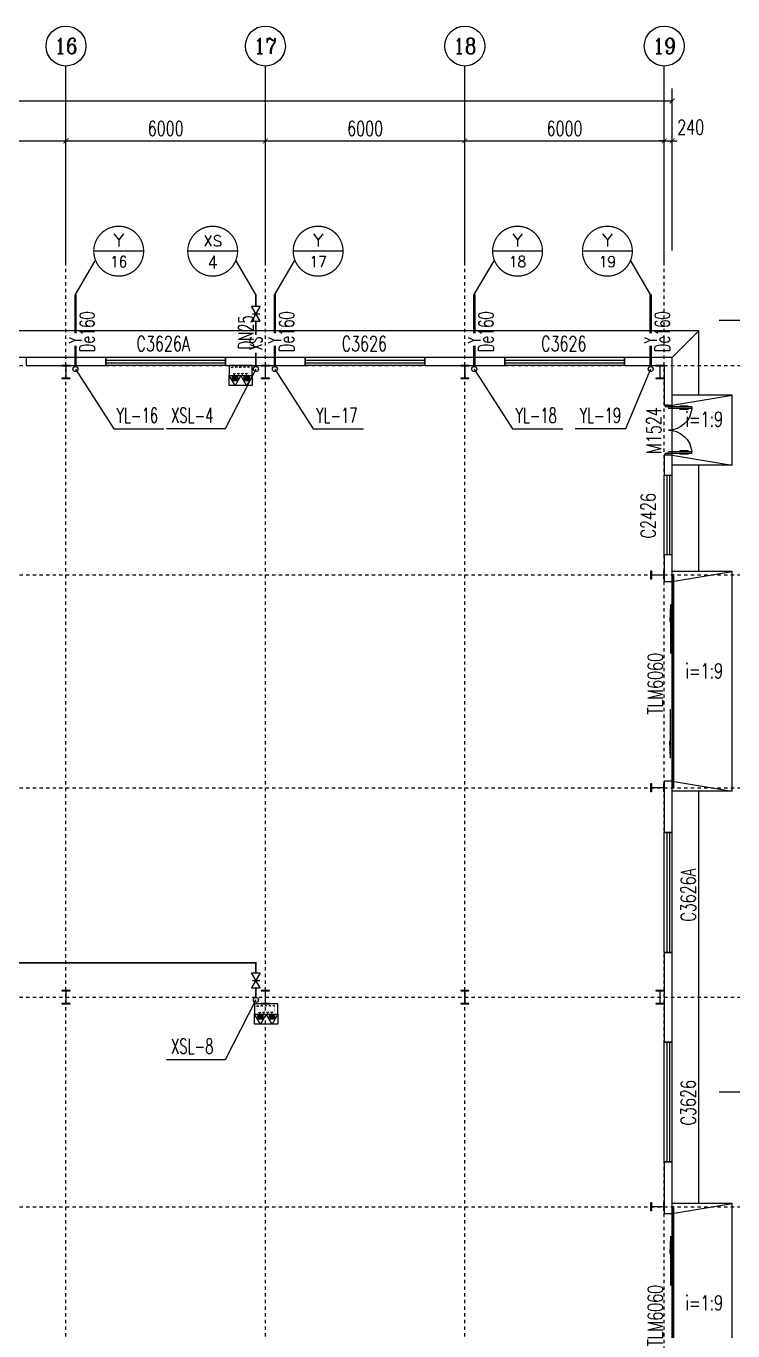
# Model space of a CAD drawing. Header units: millimetres. Extents: x 422266 to 846701, y 53777 to 109039.
# Drawn here: x 422365.09 to 422386.35, y 54756.4 to 54795.63 of the extents above; entities that cross this region are included whole.
import ezdxf
from ezdxf.enums import TextEntityAlignment as Align

# ---------------------------------------------------------------- set-up
doc = ezdxf.new("R2010")
doc.units = ezdxf.units.MM
doc.linetypes.add('DOTE', pattern=[2.4200000000000004, 2, -0.2, 0.02, -0.2])
for name, color, linetype in [('AXIS_TEXT', 7, 'Continuous'), ('AXIS_外部', 171, 'Continuous'), ('COLUMN', 2, 'Continuous'), ('DIM_SYMB', 171, 'Continuous'), ('DIM_消防', 3, 'Continuous'), ('DIM_雨水', 3, 'Continuous'), ('DOTE', 8, 'DOTE'), ('GROUND', 150, 'Continuous'), ('JZ__灭火器', 6, 'Continuous'), ('PIPE-消防', 1, 'Continuous'), ('PIPE-雨水', 4, 'Continuous'), ('PUB_TEXT', 7, 'Continuous'), ('TEXT_消防', 7, 'Continuous'), ('TEXT_雨水', 7, 'Continuous'), ('TWT_TEXT', 7, 'Continuous'), ('VALVE_消防', 7, 'Continuous'), ('VPIPE-消防', 1, 'Continuous'), ('VPIPE-雨水', 4, 'Continuous'), ('WALL-PARAPET', 6, 'Continuous'), ('WINDOW', 140, 'Continuous'), ('WINDOW_TEXT', 7, 'Continuous'), ('标高', 83, 'Continuous')]:
    doc.layers.add(name, color=color, linetype=linetype)
doc.styles.add('_TCH_AXIS', font='COMPLEX', dxfattribs={"bigfont": 'GBCBIG'})
doc.styles.add('_TCH_DIM', font='SIMPLEX', dxfattribs={"bigfont": 'GBCBIG'})
doc.styles.add('_TCH_DIM_T3', font='SIMPLEX', dxfattribs={"width": 0.7058823529411765, "bigfont": 'GBCBIG'})
doc.styles.add('_TCH_WINDOW', font='SIMPLEX', dxfattribs={"height": 3.5, "bigfont": 'GBCBIG'})
doc.styles.add('_TWT_CIRCLE', font='COMPLEX', dxfattribs={"width": 1.1, "height": 3, "bigfont": 'HZTXT'})
doc.styles.add('_TWT_PIPEDN', font='SIMPLEX', dxfattribs={"width": 0.8, "height": 3, "bigfont": 'HZTXT'})
doc.styles.add('_TWT_PIPETEXT', font='COMPLEX', dxfattribs={"width": 0.8, "height": 2.5, "bigfont": 'HZTXT'})
doc.styles.add('_TWT_SERIAL', font='COMPLEX', dxfattribs={"width": 0.8, "height": 3, "bigfont": 'HZTXT'})
doc.styles.add('COMPLEX', font='COMPLEX')
doc.dimstyles.new('_TCH_ARCH&&150', dxfattribs={"dimtxt": 446.25, "dimasz": 150, "dimexe": 375, "dimexo": 450, "dimgap": 150, "dimtad": 1, "dimdec": 0, "dimzin": 0, "dimdsep": 46, "dimtxsty": '_TCH_DIM_T3', "dimblk": 'ARCHTICK', "dimcen": 0.09, "dimclrt": 7, "dimazin": 2, "dimtfac": 1, "dimtdec": 0, "dimtix": 1, "dimtmove": 2, "dimatfit": 3, "dimfxl": 0, "dimtolj": 1, "dimtzin": 0, "dimarcsym": 0})

# ---------------------------------------------------------------- blocks, each defined once
blk = doc.blocks.new('A$C3ACC4A1C')
at = {"layer": 'COLUMN'}
h = blk.add_hatch(color=256, dxfattribs=at)
h.paths.add_polyline_path([(125.0004813929845, 400), (0.0004813929699594155, 400.0000000000073), (0.0004813928462681361, 388), (120.0004813927153, 388), (120.000481392839, 199.9999999964421), (125.0004813929918, 199.9999999964493)])
h.paths.add_polyline_path([(250.0004813929627, 400.0000000000073), (125.0004813929772, 400), (125.00048139297, 199.9999999964421), (130.0004813930063, 199.9999999964421), (130.0004813930645, 387.9999999999927), (250.0004813929554, 388)])
h.paths.add_polyline_path([(250.0004813928317, 11.99999999999272), (130.0004813929481, 12), (130.0004813930063, 199.9999999964421), (125.0004813929845, 199.9999999964421), (125.0004813929918, 0), (250.0004813929554, 0)])
h.paths.add_polyline_path([(125.0004813929991, 199.9999999964493), (120.0004813928317, 199.9999999964421), (120.0004813929481, 12), (0.0004813927225768566, 12.00000000003638), (0.0004813929626834579, 0), (125.0004813929772, 7.275957614183426e-12)])
blk.add_lwpolyline([(0.0004813929554075003, 0), (0.0004813927225768566, 12.0000000000291), (120.0004813929554, 12), (120.0004813927226, 388), (0.0004813928389921784, 388), (0.0004813929554075003, 400), (250.0004813929554, 400), (250.0004813929554, 388), (130.0004813930718, 388), (130.0004813929554, 12), (250.000481392839, 12), (250.0004813929554, 0)], close=True, dxfattribs=at)
blk = doc.blocks.new('消防软管卷盘')
blk.add_lwpolyline([(4963953.5, 151899.0960331521), (4963953.5, 150311.9999999999), (4964640.732741478, 150311.9999999999), (4964640.732741478, 151899.0960331521)], close=True)
for points, const_width in [([(4964133.5, 151704.5), (4964482, 151704.5)], 1), ([(4964133.5, 151566.5), (4964482, 151566.5)], 1), ([(4964133.5, 151428.5), (4964482, 151428.5)], 1), ([(4964133.5, 151290.5), (4964482, 151290.5)], 1), ([(4964133.5, 151152.5), (4964482, 151152.5)], 1), ([(4964133.5, 150876.5), (4964482, 150876.5)], 1), ([(4964133.5, 150738.5), (4964482, 150738.5)], 1), ([(4964133.5, 151014.5), (4964482, 151014.5)], 0.1), ([(4964150.25, 150600.5), (4964498.75, 150600.5)], 1), ([(4964150.25, 150462.5), (4964498.75, 150462.5)], 1)]:
    blk.add_lwpolyline(points, dxfattribs=dict(const_width=const_width))
for centre, start, end in [((4964133.5, 151635.5), 90, 270), ((4964133.5, 151359.5), 90, 270), ((4964482, 151497.5), 270, 90), ((4964482, 151221.5), 270, 90), ((4964133.5, 151083.5), 90, 270), ((4964133.5, 150807.5), 90, 270), ((4964150.25, 150531.5), 90, 270), ((4964482, 150945.5), 270, 90), ((4964498.75, 150669.5), 270, 90)]:
    blk.add_arc(centre, 69, start, end)
blk = doc.blocks.new('手提式干粉灭火器')
h = blk.add_hatch()
h.set_pattern_fill('ANSI31', color=256, scale=225.3658536585377, style=0)
h.set_pattern_definition([(45, (276289.0864133165, 185586.1358341315), (-19.91971542123089, 19.91971542123089), [])])
h.paths.add_polyline_path([(72.17401246068766, 157.8152768570726), (-72.17401246068766, 157.8152768570726), (-72.17401246068766, 18.65782264662266), (72.17401246068766, 18.65782264662266)])
for points in [[(5.820766091346741e-11, 302.9128046890983), (-174.886789328244, 1.455191522836685e-11), (174.886789328244, -1.455191522836685e-11)], [(-72.17401246068766, 18.65782264662266), (72.17401246068766, 18.65782264662266), (72.17401246068766, 157.8152768570726), (-72.17401246068766, 157.8152768570726)]]:
    blk.add_lwpolyline(points, close=True)
blk = doc.blocks.new('92623')
blk.add_lwpolyline([(8910066.499999998, 83013.56852714719), (8909272.951983422, 83013.56852714742), (8909272.951983422, 82669.95215640847), (8910066.499999998, 82669.95215640824)], close=True)
at = {"xscale": -0.5, "yscale": 0.5, "zscale": 0.5, "rotation": 89.99999999998747}
blk.add_blockref('消防软管卷盘', (8985222.500000544, 2565333.934897869), dxfattribs=at)
at = {"layer": 'JZ__灭火器', "xscale": 1.141071624, "yscale": 1.141071624, "zscale": 1.141071624, "rotation": 180}
for p in [(8909466.40349791, 83013.56852714672), (8909863.177506197, 83013.56852714672)]:
    blk.add_blockref('手提式干粉灭火器', p, dxfattribs=at)
blk = doc.blocks.new('$DorLib2D$00000130')
at = {"color": 0, "linetype": 'Continuous'}
for p, q in [((-0.5333333333328483, 0.6601410856311247), (-0.5333333333328483, 0.5126634840971533)), ((0, 0.6601410856311247), (-0.5333333333328483, 0.6601410856311247)), ((0, 0.5126634840971462), (0, 0.6601410856311247)), ((0.5333333333328483, 0.6601410856311247), (0, 0.6601410856311247)), ((0.5333333333328483, 0.6601410856311247), (0.5333333333328483, 0.5126634840971533)), ((0, 0.5126634840971533), (-0.5333333333328483, 0.5126634840971533)), ((0.5333333333328483, 0.5126634840971533), (0, 0.5126634840971533)), ((-0.385308816221368, 0.2693880225799958), (-0.139560187515599, 0.2693880225799958)), ((-0.385308816221368, 0.2693880225799958), (-0.2999141802210943, 0.2144319360546945)), ((-0.2999141802210943, 0.2144319360546945), (-0.2999141802210943, 0.2693880225799958)), ((0.385308816221368, 0.2693880225799958), (0.139560187515599, 0.2693880225799958)), ((0.2999141802210943, 0.2144319360546945), (0.2999141802210943, 0.2693880225799958)), ((0.385308816221368, 0.2693880225799958), (0.2999141802210943, 0.2144319360546945))]:
    blk.add_line(p, q, dxfattribs=at)
blk = doc.blocks.new('$WINLIB2D$00000001')
for p, q in [((-0.5, 0.5), (0.5, 0.5)), ((-0.5, 0.5), (-0.4999999999999999, -0.5)), ((0.5, -0.5), (0.5, 0.5)), ((0.5, 0.1666666666666666), (-0.5, 0.1666666666666666)), ((0.5, -0.1666666666666667), (-0.5, -0.1666666666666667)), ((-0.4999999999999999, -0.5), (0.5, -0.5))]:
    blk.add_line(p, q)
blk = doc.blocks.new('_AXISO')
blk.add_circle((0, 0), 0.5)
at = {"layer": 'AXIS_TEXT', "style": 'COMPLEX', "width": 1.041666666666667}
blk.add_attdef('A', text='', height=0.56, dxfattribs=at).set_placement((-0.25, -0.28), (0.25, -0.28), align=Align.FIT)
blk = doc.blocks.new('_ArchTick')
at = {"color": 0, "linetype": 'ByBlock', "const_width": 0.15}
blk.add_lwpolyline([(-0.5, -0.5), (0.5, 0.5)], dxfattribs=at)
blk = doc.blocks.new('*D91')
at = {"layer": 'AXIS_外部', "color": 0, "lineweight": -2}
for p, q in [((439876.2814541551, 127865.817167258), (439876.2814541551, 132740.817167258)), ((548356.2814541551, 127865.817167258), (548356.2814541551, 132740.817167258)), ((439876.2814541551, 132365.817167258), (548356.2814541551, 132365.817167258))]:
    blk.add_line(p, q, dxfattribs=at)
at = {"layer": 'Defpoints', "color": 0}
for p in [(548356.2814541551, 132365.817167258), (439876.2814541551, 127415.817167258), (548356.2814541551, 127415.817167258)]:
    blk.add_point(p, dxfattribs=at)
at = {"layer": 'AXIS_外部', "color": 0, "lineweight": -2, "xscale": 150, "yscale": 150, "zscale": 150, "rotation": 180}
blk.add_blockref('_ArchTick', (439876.2814541551, 132365.817167258), dxfattribs=at)
at = {"layer": 'AXIS_外部', "color": 0, "lineweight": -2, "xscale": 150, "yscale": 150, "zscale": 150}
blk.add_blockref('_ArchTick', (548356.2814541551, 132365.817167258), dxfattribs=at)
at = {"layer": 'AXIS_外部', "color": 7, "insert": (494116.2814541551, 132738.942167258), "char_height": 446.25, "attachment_point": 5, "style": '_TCH_DIM_T3'}
blk.add_mtext('\\A1;108480', dxfattribs=at)
blk = doc.blocks.new('*D107')
at = {"layer": 'AXIS_外部', "color": 0, "lineweight": -2}
for p, q in [((524116.2814541549, 127865.817167258), (524116.2814541549, 131540.817167258)), ((530116.2814541549, 127865.817167258), (530116.2814541549, 131540.817167258)), ((524116.2814541549, 131165.817167258), (530116.2814541549, 131165.817167258))]:
    blk.add_line(p, q, dxfattribs=at)
at = {"layer": 'Defpoints', "color": 0}
for p in [(530116.2814541549, 131165.817167258), (524116.2814541549, 127415.817167258), (530116.2814541549, 127415.817167258)]:
    blk.add_point(p, dxfattribs=at)
at = {"layer": 'AXIS_外部', "color": 0, "lineweight": -2, "xscale": 150, "yscale": 150, "zscale": 150, "rotation": 180}
blk.add_blockref('_ArchTick', (524116.2814541549, 131165.817167258), dxfattribs=at)
at = {"layer": 'AXIS_外部', "color": 0, "lineweight": -2, "xscale": 150, "yscale": 150, "zscale": 150}
blk.add_blockref('_ArchTick', (530116.2814541549, 131165.817167258), dxfattribs=at)
at = {"layer": 'AXIS_外部', "color": 7, "insert": (527116.2814541549, 131538.942167258), "char_height": 446.25, "attachment_point": 5, "style": '_TCH_DIM_T3'}
blk.add_mtext('\\A1;6000', dxfattribs=at)
blk = doc.blocks.new('*D108')
at = {"layer": 'AXIS_外部', "color": 0, "lineweight": -2}
for p, q in [((530116.2814541549, 127865.817167258), (530116.2814541549, 131540.817167258)), ((536116.2814541549, 127865.817167258), (536116.2814541549, 131540.817167258)), ((530116.2814541549, 131165.817167258), (536116.2814541549, 131165.817167258))]:
    blk.add_line(p, q, dxfattribs=at)
at = {"layer": 'Defpoints', "color": 0}
for p in [(536116.2814541549, 131165.817167258), (530116.2814541549, 127415.817167258), (536116.2814541549, 127415.817167258)]:
    blk.add_point(p, dxfattribs=at)
at = {"layer": 'AXIS_外部', "color": 0, "lineweight": -2, "xscale": 150, "yscale": 150, "zscale": 150, "rotation": 180}
blk.add_blockref('_ArchTick', (530116.2814541549, 131165.817167258), dxfattribs=at)
at = {"layer": 'AXIS_外部', "color": 0, "lineweight": -2, "xscale": 150, "yscale": 150, "zscale": 150}
blk.add_blockref('_ArchTick', (536116.2814541549, 131165.817167258), dxfattribs=at)
at = {"layer": 'AXIS_外部', "color": 7, "insert": (533116.2814541549, 131538.942167258), "char_height": 446.25, "attachment_point": 5, "style": '_TCH_DIM_T3'}
blk.add_mtext('\\A1;6000', dxfattribs=at)
blk = doc.blocks.new('*D109')
at = {"layer": 'AXIS_外部', "color": 0, "lineweight": -2}
for p, q in [((536116.2814541549, 127865.817167258), (536116.2814541549, 131540.817167258)), ((542116.2814541549, 127865.817167258), (542116.2814541549, 131540.817167258)), ((536116.2814541549, 131165.817167258), (542116.2814541549, 131165.817167258))]:
    blk.add_line(p, q, dxfattribs=at)
at = {"layer": 'Defpoints', "color": 0}
for p in [(542116.2814541549, 131165.817167258), (536116.2814541549, 127415.817167258), (542116.2814541549, 127415.817167258)]:
    blk.add_point(p, dxfattribs=at)
at = {"layer": 'AXIS_外部', "color": 0, "lineweight": -2, "xscale": 150, "yscale": 150, "zscale": 150, "rotation": 180}
blk.add_blockref('_ArchTick', (536116.2814541549, 131165.817167258), dxfattribs=at)
at = {"layer": 'AXIS_外部', "color": 0, "lineweight": -2, "xscale": 150, "yscale": 150, "zscale": 150}
blk.add_blockref('_ArchTick', (542116.2814541549, 131165.817167258), dxfattribs=at)
at = {"layer": 'AXIS_外部', "color": 7, "insert": (539116.2814541549, 131538.942167258), "char_height": 446.25, "attachment_point": 5, "style": '_TCH_DIM_T3'}
blk.add_mtext('\\A1;6000', dxfattribs=at)
blk = doc.blocks.new('*D110')
at = {"layer": 'AXIS_外部', "color": 0, "lineweight": -2}
for p, q in [((542116.2814541549, 127865.817167258), (542116.2814541549, 131540.817167258)), ((548116.2814541549, 127865.817167258), (548116.2814541549, 131540.817167258)), ((542116.2814541549, 131165.817167258), (548116.2814541549, 131165.817167258))]:
    blk.add_line(p, q, dxfattribs=at)
at = {"layer": 'Defpoints', "color": 0}
for p in [(548116.2814541549, 131165.817167258), (542116.2814541549, 127415.817167258), (548116.2814541549, 127415.817167258)]:
    blk.add_point(p, dxfattribs=at)
at = {"layer": 'AXIS_外部', "color": 0, "lineweight": -2, "xscale": 150, "yscale": 150, "zscale": 150, "rotation": 180}
blk.add_blockref('_ArchTick', (542116.2814541549, 131165.817167258), dxfattribs=at)
at = {"layer": 'AXIS_外部', "color": 0, "lineweight": -2, "xscale": 150, "yscale": 150, "zscale": 150}
blk.add_blockref('_ArchTick', (548116.2814541549, 131165.817167258), dxfattribs=at)
at = {"layer": 'AXIS_外部', "color": 7, "insert": (545116.2814541549, 131538.942167258), "char_height": 446.25, "attachment_point": 5, "style": '_TCH_DIM_T3'}
blk.add_mtext('\\A1;6000', dxfattribs=at)
blk = doc.blocks.new('*D111')
at = {"layer": 'AXIS_外部', "color": 0, "lineweight": -2}
for p, q in [((548116.2814541549, 127865.817167258), (548116.2814541549, 131540.817167258)), ((548356.2814541372, 127865.817167258), (548356.2814541372, 131540.817167258)), ((548116.2814541549, 131165.817167258), (547966.2814541549, 131165.817167258)), ((548116.2814541549, 131165.817167258), (548356.2814541372, 131165.817167258)), ((548356.2814541372, 131165.817167258), (548506.2814541372, 131165.817167258))]:
    blk.add_line(p, q, dxfattribs=at)
at = {"layer": 'Defpoints', "color": 0}
for p in [(548356.2814541372, 131165.817167258), (548116.2814541549, 127415.817167258), (548356.2814541372, 127415.817167258)]:
    blk.add_point(p, dxfattribs=at)
at = {"layer": 'AXIS_外部', "color": 0, "lineweight": -2, "xscale": 150, "yscale": 150, "zscale": 150}
blk.add_blockref('_ArchTick', (548116.2814541549, 131165.817167258), dxfattribs=at)
at = {"layer": 'AXIS_外部', "color": 0, "lineweight": -2, "xscale": 150, "yscale": 150, "zscale": 150, "rotation": 180}
blk.add_blockref('_ArchTick', (548356.2814541372, 131165.817167258), dxfattribs=at)
at = {"layer": 'AXIS_外部', "color": 7, "insert": (548911.2814541374, 131578.317167258), "char_height": 446.25, "attachment_point": 5, "style": '_TCH_DIM_T3'}
blk.add_mtext('\\A1;240', dxfattribs=at)
blk = doc.blocks.new('$DorLib2D$00000011')
at = {"lineweight": 13}
for p, q in [((-0.4833333268732257, 0.3962051976975873), (-0.4833333268732233, 0.2345635206386193)), ((-0.41666666020649, 0.3962051976975873), (-0.41666666020649, 0.2345635206386193)), ((0.4166666731276766, 0.3962051976975873), (0.4166666731276741, 0.2345635206386193)), ((0.4833333397944098, 0.3962051976975873), (0.4833333397944074, 0.2345635206386193))]:
    blk.add_line(p, q, dxfattribs=at)
for p, q in [((-0.4833333268732257, 0.3962051976975873), (-0.466666660206538, 0.3962051976975872)), ((-0.4666666602065375, 0.4708801651422996), (-0.46666666020654, -0.06245316819156697)), ((-0.4666666602065375, 0.4708801651422996), (-0.4333333268731733, 0.4708801651422999)), ((-0.4333333268731733, 0.4708801651422999), (-0.4333333268731709, 0.004213498475166344)), ((-0.41666666020649, 0.3962051976975873), (-0.4333333268731729, 0.3962051976975873)), ((0.4166666731276766, 0.3962051976975873), (0.4333333397943595, 0.3962051976975873)), ((0.4333333397943598, 0.4708801651422999), (0.4333333397943574, 0.004213498475166344)), ((0.4666666731277241, 0.4708801651422996), (0.4333333397943598, 0.4708801651422999)), ((0.4666666731277241, 0.4708801651422996), (0.4666666731277265, -0.06245316819156697)), ((0.4833333397944098, 0.3962051976975873), (0.4666666731277244, 0.3962051976975872)), ((-0.4999999935399067, 0.004213498475166344), (-0.4333333268731709, 0.004213498475166344)), ((-0.4999999935399042, 0.004213498475176044), (-0.4999999935399067, -0.06245316819156697)), ((-0.4833333268732233, 0.2345635206386193), (-0.4666666602065386, 0.2345635206386192)), ((-0.41666666020649, 0.2345635206386193), (-0.4333333268731721, 0.2345635206386192)), ((0.4166666731276741, 0.2345635206386193), (0.4333333397943586, 0.2345635206386192)), ((0.5000000064610932, 0.004213498475166344), (0.4333333397943574, 0.004213498475166344)), ((0.4833333397944074, 0.2345635206386193), (0.4666666731277251, 0.2345635206386192)), ((0.5000000064610907, 0.004213498475176044), (0.5000000064610932, -0.06245316819156697)), ((-0.4999999935399067, -0.06245316819156697), (-0.46666666020654, -0.06245316819156697)), ((0.5000000064610932, -0.06245316819156697), (0.4666666731277265, -0.06245316819156697))]:
    blk.add_line(p, q)
for centre, start, end in [((-0.46666666020654, 0.004213498475166344), 0, 85.90395624184767), ((0.4666666731277265, 0.004213498475166344), 94.09604375815232, 180)]:
    blk.add_arc(centre, 0.4666666666671332, start, end, dxfattribs=at)
blk = doc.blocks.new('$VALVE$00000296')
for points in [[(-125, 72.16878364870354), (-125, -72.16878364870354), (125, 72.16878364870354), (125, -72.16878364870354), (-125, 72.16878364870354)], [(0, 60.22559497023212), (0, -63.5535608260252)]]:
    blk.add_lwpolyline(points)
for p in [(-125, 0), (125, 0)]:
    blk.add_point(p)
blk = doc.blocks.new('2325')
at = {"layer": 'PIPE-消防', "linetype": 'Continuous'}
for points in [[(535832.0272369251, 106450.59342332), (535858.277236929, 106450.5934233201), (535858.2772369258, 106476.8434233203)], [(535832.0272369251, 106450.59342332), (535832.027236929, 106476.8434233201), (535858.2772369258, 106476.8434233203)]]:
    blk.add_hatch(color=256, dxfattribs=at).paths.add_polyline_path(points)
at = {"layer": 'AXIS_外部'}
for p, q in [((530116.2814541551, 127415.817167258), (530116.2814541551, 133415.8171672579)), ((536116.2814541551, 127415.817167258), (536116.2814541551, 133415.8171672579)), ((542116.2814541551, 127415.817167258), (542116.2814541551, 133415.8171672579)), ((548116.2814541551, 127415.817167258), (548116.2814541551, 133415.8171672579))]:
    blk.add_line(p, q, dxfattribs=at)
at = {"layer": 'DIM_SYMB'}
for points in [[(548603.1673915623, 122413.483217558, 0, 0, 0), (549615.9879456268, 122413.4832175657, 120, 0, 0), (550065.9879456268, 122413.4832175692, 0, 0, 0)], [(548603.1673915623, 114846.5494835732, 0, 0, 0), (549615.9879456268, 114846.5494835809, 120, 0, 0), (550065.9879456268, 114846.5494835843, 0, 0, 0)], [(548603.1673915623, 95846.54948357315, 0, 0, 0), (549615.9879456268, 95846.5494835809, 120, 0, 0), (550065.9879456268, 95846.54948358433, 0, 0, 0)]]:
    blk.add_lwpolyline(points, format="xyseb", dxfattribs=at)
at = {"layer": 'DIM_消防'}
for p, q in [((530400.535671349, 126546.8122096081), (530994.9261020081, 127561.7203355377)), ((532452.7528250696, 127848.0822380838), (530952.7528250696, 127848.0822380838)), ((535279.8100832443, 127848.0822380354), (533779.8100832443, 127848.0822380354)), ((535832.0272369649, 126546.8122095597), (535237.6368063058, 127561.7203354892)), ((536400.5356713802, 126546.8122096156), (536994.9261020393, 127561.7203355451)), ((538452.7528251008, 127848.0822380912), (536952.7528251008, 127848.0822380912)), ((542400.5356713802, 126546.8122096081), (542994.9261020393, 127561.7203355377)), ((544452.7528251008, 127848.0822380838), (542952.7528251008, 127848.0822380838)), ((547154.810083235, 127848.0822380763), (545654.810083235, 127848.0822380763)), ((547707.0272369556, 126546.8122096007), (547112.6368062965, 127561.7203355302)), ((535832.0272369649, 124303.7804187928), (534903.2142288791, 122507.0687692595)), ((534903.2142288791, 122507.0687692595), (533144.1541559992, 122507.0687692595)), ((535832.027236929, 105335.3827616666), (534903.2142288432, 103538.6711121333)), ((534903.2142288432, 103538.6711121333), (533144.1541559633, 103538.6711121333))]:
    blk.add_line(p, q, dxfattribs=at)
at = {"layer": 'DIM_消防', "const_width": 37.5}
for points in [[(532452.7528250696, 127848.0822380838, 1), (530952.7528250696, 127848.0822380838, 1)], [(535279.8100832443, 127848.0822380354, 1), (533779.8100832443, 127848.0822380354, 1)], [(538452.7528251008, 127848.0822380912, 1), (536952.7528251008, 127848.0822380912, 1)], [(544452.7528251008, 127848.0822380838, 1), (542952.7528251008, 127848.0822380838, 1)], [(547154.810083235, 127848.0822380763, 1), (545654.810083235, 127848.0822380763, 1)]]:
    blk.add_lwpolyline(points, format="xyb", close=True, dxfattribs=at)
at = {"layer": 'DIM_雨水'}
for p, q in [((530400.5356762026, 124303.7804187928), (531553.5230017322, 122507.0687692557)), ((536400.5356762026, 124303.7804188487), (537553.5230017322, 122507.0687693116)), ((542400.5356762026, 124303.7804187854), (543553.5230017322, 122507.0687692483)), ((547707.0272321071, 124303.7804188003), (546945.4490174571, 122507.0687692632)), ((531553.5230017322, 122507.0687692557), (533063.07441192, 122507.0687692557)), ((537553.5230017322, 122507.0687693116), (539063.07441192, 122507.0687693116)), ((543553.5230017322, 122507.0687692483), (545063.07441192, 122507.0687692483)), ((546945.4490174571, 122507.0687692632), (545435.8976072692, 122507.0687692632))]:
    blk.add_line(p, q, dxfattribs=at)
at = {"layer": 'DOTE'}
for p, q in [((530116.2814541551, 63415.81716738463), (530116.2814541551, 127415.8171672543)), ((536116.2814541551, 63415.81716738463), (536116.2814541551, 127415.8171672543)), ((542116.2814541551, 63415.81716738463), (542116.2814541551, 127415.8171672543)), ((548116.2814541551, 63415.81716738463), (548116.2814541551, 127415.8171672543)), ((437116.2814541551, 124415.8171672468), (551116.2814541556, 124415.8171672468)), ((437116.2814541551, 118115.8171672468), (551116.2814541556, 118115.8171672468)), ((437116.2814541551, 111715.8171672468), (551116.2814541556, 111715.8171672468)), ((437116.2814541551, 105415.8171672468), (551116.2814541556, 105415.8171672468)), ((437116.2814541551, 99115.8171672468), (551116.2814541556, 99115.8171672468))]:
    blk.add_line(p, q, dxfattribs=at)
at = {"layer": 'GROUND', "color": 8}
for p, q in [((549156.2814540899, 125455.817167258), (517666.2814995152, 125455.8171672841)), ((548356.2814541374, 124655.8171672766), (549156.2814540899, 125455.817167258)), ((549156.2814544624, 123515.8171682228), (549156.2814540899, 125455.817167258)), ((548356.2814541374, 124655.8171672766), (517666.2814995147, 124655.817167258)), ((548356.2814545099, 123515.8171682266), (548356.2814541374, 124655.8171672766)), ((550156.2814479043, 123515.8171688317), (548356.2814479828, 123515.8171688317)), ((548356.2814479828, 121415.8171850334), (548356.2814479828, 123515.8171688317)), ((548356.2814479828, 123215.8171688317), (550156.2814479043, 123515.8171688317)), ((550156.2814479043, 121415.8171850334), (550156.2814479043, 123515.8171688317)), ((548356.2814479828, 121715.8171850334), (550156.2814479043, 121415.8171850334)), ((550156.2814479043, 121415.8171850334), (548356.2814479828, 121415.8171850334)), ((548356.2814540908, 118215.817138577), (548356.281454495, 121415.8171854933)), ((549156.2814541365, 118215.817138577), (549156.281454476, 121415.8171854933)), ((550156.2814542319, 118215.8171412891), (548356.2814542319, 118215.8171412891)), ((548356.2814542319, 111615.8171672467), (548356.2814542319, 118215.8171412891)), ((548356.2814542319, 117915.8171412891), (550156.2814542319, 118215.8171412891)), ((550156.2814542319, 111615.8171672467), (550156.2814542319, 118215.8171412891)), ((548356.2814542319, 111915.8171672467), (550156.2814542319, 111615.8171672467)), ((548356.2814541374, 99215.81714291693), (548356.2814540927, 111615.8171646167)), ((550156.2814542319, 111615.8171672467), (548356.2814542319, 111615.8171672467)), ((549156.2814540438, 99215.81714291693), (549156.2814541383, 111615.8171646167)), ((550156.2814542319, 99215.8171412891), (548356.2814542319, 99215.8171412891)), ((548356.2814542319, 92615.81716724669), (548356.2814542319, 99215.8171412891)), ((548356.2814542319, 98915.8171412891), (550156.2814542319, 99215.8171412891)), ((550156.2814542319, 92615.81716724669), (550156.2814542319, 99215.8171412891))]:
    blk.add_line(p, q, dxfattribs=at)
at = {"layer": 'PIPE-消防', "linetype": 'Continuous', "ltscale": 1.5, "const_width": 52.5}
for points in [[(535832.0272369649, 126190.7509860192), (535832.0272369649, 126546.8122095597)], [(535832.0272369649, 125331.241395187), (535832.0272369649, 125740.7509860192)], [(535832.0272369649, 124378.7804187928), (535832.0272369649, 124792.6699666156)], [(535832.027236929, 106450.5934233201), (521247.3961599625, 106450.5934233201)], [(535832.027236929, 106149.4342714642), (535832.027236929, 106450.5934233201)], [(535832.027236929, 105410.3827616666), (535832.027236929, 105699.4342714642)]]:
    blk.add_lwpolyline(points, dxfattribs=at)
at = {"layer": 'PIPE-雨水', "linetype": 'Continuous', "ltscale": 1.5, "const_width": 75}
for points in [[(530400.5356761714, 125374.7165308582), (530400.5356761714, 126546.8122096081)], [(536400.5356762026, 125374.7165308657), (536400.5356762026, 126546.8122096156)], [(542400.5356762026, 125374.7165308024), (542400.5356762026, 126546.8122095522)], [(547707.0272321332, 125374.7165308582), (547707.0272321332, 126546.8122096081)], [(530400.5356761714, 124378.7804188413), (530400.5356761714, 125007.5736737154)], [(536400.5356762026, 124378.7804188487), (536400.5356762026, 125007.5736737228)], [(542400.5356762026, 124378.7804187854), (542400.5356762026, 125007.5736736595)], [(547707.0272321332, 124378.7804188413), (547707.0272321332, 125007.5736737154)]]:
    blk.add_lwpolyline(points, dxfattribs=at)
at = {"layer": 'VPIPE-消防', "linetype": 'Continuous'}
for centre in [(535832.0272369649, 124303.7804187928), (535832.027236929, 105335.3827616666)]:
    blk.add_circle(centre, 75, dxfattribs=at)
at = {"layer": 'VPIPE-雨水', "linetype": 'Continuous'}
for centre in [(530400.5356762026, 124303.7804187928), (536400.5356762026, 124303.7804188487), (542400.5356762026, 124303.7804187854), (547707.0272321071, 124303.7804188003)]:
    blk.add_circle(centre, 75, dxfattribs=at)
at = {"layer": 'WALL-PARAPET'}
for p, q in [((531316.281454126, 124655.8171672468), (528916.281454134, 124655.8171672468)), ((528916.281454134, 124655.8171672468), (528916.281454134, 124415.8171672468)), ((528916.281454134, 124415.8171672468), (531316.281454126, 124415.8171672468)), ((531316.281454126, 124415.8171672468), (531316.281454126, 124655.8171672468)), ((537316.281454134, 124655.8171672468), (534916.281454134, 124655.8171672468)), ((534916.281454134, 124655.8171672468), (534916.281454134, 124415.8171672468)), ((534916.281454134, 124415.8171672468), (537316.281454134, 124415.8171672468)), ((537316.281454134, 124415.8171672468), (537316.281454134, 124655.8171672468)), ((543316.281454126, 124655.8171672468), (540916.281454134, 124655.8171672468)), ((540916.281454134, 124655.8171672468), (540916.281454134, 124415.8171672468)), ((540916.281454134, 124415.8171672468), (543316.2814541261, 124415.8171672468)), ((543316.2814541261, 124415.8171672468), (543316.281454126, 124655.8171672468)), ((548356.2814541556, 124655.8171672468), (546916.281454126, 124655.8171672468)), ((546916.281454126, 124655.8171672468), (546916.281454126, 124415.8171672468)), ((546916.281454126, 124415.8171672468), (548116.2814541557, 124415.8171672468)), ((548116.2814541557, 124415.8171672468), (548116.2814541557, 123215.8171672424)), ((548356.2814541556, 123215.8171672424), (548356.2814541556, 124655.8171672468)), ((548116.2814541557, 123215.8171672424), (548356.2814541556, 123215.8171672424)), ((548356.2814541556, 121715.8171672344), (548116.2814541557, 121715.8171672344)), ((548116.2814541557, 121715.8171672344), (548116.2814541557, 121115.8171817859)), ((548356.2814541556, 121115.8171817859), (548356.2814541556, 121715.8171672344)), ((548116.2814541557, 121115.8171817859), (548356.2814541556, 121115.8171817859)), ((548356.2814541556, 118715.8171817859), (548116.2814541557, 118715.8171817859)), ((548116.2814541557, 118715.8171817859), (548116.2814541557, 117915.8171381792)), ((548356.2814541556, 117915.8171381791), (548356.2814541556, 118715.8171817859)), ((548116.2814541557, 117915.8171381792), (548356.2814541556, 117915.8171381791)), ((548356.2814541556, 111915.8171381712), (548116.2814541557, 111915.8171381712)), ((548116.2814541557, 111915.8171381712), (548116.2814541557, 110365.8171687762)), ((548356.2814541556, 110365.8171687762), (548356.2814541556, 111915.8171381712)), ((548116.2814541557, 110365.8171687762), (548356.2814541556, 110365.8171687762)), ((548356.2814541556, 106765.8171687762), (548116.2814541557, 106765.8171687762)), ((548116.2814541557, 106765.8171687762), (548116.2814541557, 104065.8171687841)), ((548356.2814541556, 104065.8171687841), (548356.2814541556, 106765.8171687762)), ((548116.2814541557, 104065.8171687841), (548356.2814541556, 104065.8171687841)), ((548356.2814541556, 100465.8171687762), (548116.2814541557, 100465.8171687762)), ((548116.2814541557, 100465.8171687762), (548116.2814541557, 98915.8171381712)), ((548356.2814541556, 98915.81713817119), (548356.2814541556, 100465.8171687762)), ((548116.2814541557, 98915.8171381712), (548356.2814541556, 98915.81713817119))]:
    blk.add_line(p, q, dxfattribs=at)
at = {"layer": 'WINDOW'}
blk.add_line((548356.2814541556, 121715.8171672394), (548356.2814541556, 123215.8171672394), dxfattribs=at)
at = {"layer": '标高'}
for p, q in [((549770.2955057252, 125772.8062631023), (551270.2955057252, 125772.8062631023)), ((549770.2955057252, 102569.8476365936), (551270.2955057252, 102569.8476365936))]:
    blk.add_line(p, q, dxfattribs=at)
at = {"xscale": -0.882, "yscale": 0.882, "zscale": 0.882}
for p in [(8393701.731125126, 50894.78008726433), (8394464.588488309, 31694.15280323297)]:
    blk.add_blockref('92623', p, dxfattribs=at)
at = {"layer": 'AXIS_外部'}
ref = blk.add_blockref('_AXISO', (530116.2814541551, 134015.8171672579), dxfattribs=dict(at, xscale=1200, yscale=1200, zscale=1200))
ref.add_attrib('A', '16', dxfattribs={"layer": 'AXIS_TEXT', "height": 474.0431215238218, "style": '_TCH_AXIS', "width": 1.059310344827488}).set_placement((529769.5527709834, 133778.795606496), (530463.0101373268, 133778.795606496), align=Align.FIT)
ref = blk.add_blockref('_AXISO', (536116.2814541551, 134015.8171672579), dxfattribs=dict(at, xscale=1200, yscale=1200, zscale=1200))
ref.add_attrib('A', '17', dxfattribs={"layer": 'AXIS_TEXT', "height": 472.1919527715186, "style": '_TCH_AXIS', "width": 1.065398335315227}).set_placement((535768.921856714, 133779.7211908722), (536463.6410515963, 133779.7211908722), align=Align.FIT)
ref = blk.add_blockref('_AXISO', (542116.2814541551, 134015.8171672579), dxfattribs=dict(at, xscale=1200, yscale=1200, zscale=1200))
ref.add_attrib('A', '18', dxfattribs={"layer": 'AXIS_TEXT', "height": 474.0431215238218, "style": '_TCH_AXIS', "width": 1.059310344827488}).set_placement((541769.5527709834, 133778.795606496), (542463.0101373268, 133778.795606496), align=Align.FIT)
ref = blk.add_blockref('_AXISO', (548116.2814541551, 134015.8171672579), dxfattribs=dict(at, xscale=1200, yscale=1200, zscale=1200))
ref.add_attrib('A', '19', dxfattribs={"layer": 'AXIS_TEXT', "height": 474.0431215238218, "style": '_TCH_AXIS', "width": 1.059310344827488}).set_placement((547769.5527709834, 133778.795606496), (548463.0101373268, 133778.795606496), align=Align.FIT)
at = {"layer": 'COLUMN', "xscale": -1}
for p in [(530241.2819355478, 124015.8171672468), (536241.2819355478, 124015.8171672468), (542241.2819355478, 124015.8171672468), (548116.2819355483, 124015.8171672468), (530241.2819355478, 105215.8171671127), (536241.2819355478, 105215.8171671127), (542241.2819355478, 105215.8171671127), (548116.2819355483, 105215.8171671127)]:
    blk.add_blockref('A$C3ACC4A1C', p, dxfattribs=at)
at = {"layer": 'COLUMN', "rotation": 90.00000000000001}
for p in [(548116.2814541551, 117990.8166858536), (548116.2814541551, 111590.8166858536), (548116.2814541551, 98990.81668585361)]:
    blk.add_blockref('A$C3ACC4A1C', p, dxfattribs=at)
at = {"layer": 'VALVE_消防', "yscale": 1.8, "zscale": 1.8, "rotation": 90}
for p, xscale in [((535832.0272369649, 125965.7509860192), -1.8), ((535832.027236929, 105924.4342714642), 1.8)]:
    blk.add_blockref('$VALVE$00000296', p, dxfattribs=dict(at, xscale=xscale))
at = {"layer": 'WINDOW'}
ref = blk.add_blockref('$WINLIB2D$00000001', (533116.28145413, 124535.8171672468), dxfattribs=dict(at, xscale=-3600.000000003725, yscale=-240, zscale=-3600.000000003725))
ref.add_attrib('A', 'C3626A', (532238.78145413, 124845.1921672505), dxfattribs={"layer": 'WINDOW_TEXT', "height": 446.25, "style": '_TCH_WINDOW', "width": 0.7058823529411765})
ref = blk.add_blockref('$WINLIB2D$00000001', (539116.28145413, 124535.8171672468), dxfattribs=dict(at, xscale=-3600.000000003725, yscale=-240, zscale=-3600.000000003725))
ref.add_attrib('A', 'C3626', (538411.28145413, 124845.1921672505), dxfattribs={"layer": 'WINDOW_TEXT', "height": 446.25, "style": '_TCH_WINDOW', "width": 0.7058823529411765})
ref = blk.add_blockref('$WINLIB2D$00000001', (545116.28145413, 124535.8171672468), dxfattribs=dict(at, xscale=-3600.000000003725, yscale=-240, zscale=-3600.000000003725))
ref.add_attrib('A', 'C3626', (544411.28145413, 124845.1921672505), dxfattribs={"layer": 'WINDOW_TEXT', "height": 446.25, "style": '_TCH_WINDOW', "width": 0.7058823529411765})
ref = blk.add_blockref('$DorLib2D$00000011', (548236.2814541556, 122465.8171672394), dxfattribs=dict(at, xscale=1500, yscale=-1500, zscale=1500, rotation=90))
ref.add_attrib('A', 'M1524', (548026.6816553012, 121753.3171672394), dxfattribs={"layer": 'WINDOW_TEXT', "height": 446.25, "rotation": 90, "style": '_TCH_WINDOW', "width": 0.7058823529411765})
ref = blk.add_blockref('$WINLIB2D$00000001', (548236.2814541556, 119915.8171817903), dxfattribs=dict(at, xscale=2400, yscale=-240, zscale=2400, rotation=90))
ref.add_attrib('A', 'C2426', (547856.9064543839, 119210.8171817904), dxfattribs={"layer": 'WINDOW_TEXT', "height": 446.25, "rotation": 90, "style": '_TCH_WINDOW', "width": 0.7058823529411765})
ref = blk.add_blockref('$DorLib2D$00000130', (548236.2814541556, 114915.8171381746), dxfattribs=dict(at, xscale=6000, yscale=-240, zscale=6000, rotation=90))
ref.add_attrib('A', 'TLM6060', (548069.4708421538, 113918.3171381784), dxfattribs={"layer": 'WINDOW_TEXT', "height": 446.25, "rotation": 90, "style": '_TCH_WINDOW', "width": 0.7058823529411765})
ref = blk.add_blockref('$WINLIB2D$00000001', (548236.2814541556, 108565.8171687779), dxfattribs=dict(at, xscale=3600.000000003725, yscale=240, zscale=3600.000000003725, rotation=90))
ref.add_attrib('A', 'C3626A', (549061.9064541687, 107688.3171687779), dxfattribs={"layer": 'WINDOW_TEXT', "height": 446.25, "rotation": 90, "style": '_TCH_WINDOW', "width": 0.7058823529411765})
ref = blk.add_blockref('$WINLIB2D$00000001', (548236.2814541556, 102265.8171687779), dxfattribs=dict(at, xscale=3600.000000003725, yscale=240, zscale=3600.000000003725, rotation=90))
ref.add_attrib('A', 'C3626', (549061.9064541687, 101560.8171687779), dxfattribs={"layer": 'WINDOW_TEXT', "height": 446.25, "rotation": 90, "style": '_TCH_WINDOW', "width": 0.7058823529411765})
ref = blk.add_blockref('$DorLib2D$00000130', (548236.2814541556, 95915.81713817464), dxfattribs=dict(at, xscale=6000, yscale=-240, zscale=6000, rotation=90))
ref.add_attrib('A', 'TLM6060', (548069.4708421538, 94918.31713817839), dxfattribs={"layer": 'WINDOW_TEXT', "height": 446.25, "rotation": 90, "style": '_TCH_WINDOW', "width": 0.7058823529411765})
at = {"layer": 'DIM_消防', "color": 7, "style": '_TWT_CIRCLE'}
for s, height, p, p2 in [('Y', 382.290437016396, (531542.5549276532, 127988.2426085451), (531862.950722486, 127988.2426085451)), ('XS', 317.9638107439714, (534246.6708803438, 127998.6972729254), (534812.9492861449, 127998.6972729254)), ('Y', 382.290437016396, (537542.5549276844, 127988.2426085525), (537862.9507225172, 127988.2426085525)), ('Y', 382.290437016396, (543542.5549276844, 127988.2426085451), (543862.9507225172, 127988.2426085451)), ('Y', 382.290437016396, (546244.6121858186, 127988.2426085376), (546565.0079806515, 127988.2426085376)), ('16', 336.6396411555464, (531447.0670023824, 127364.0701540794), (531958.4386477568, 127364.0701540794)), ('4', 385.2580547433426, (534378.4587045952, 127323.0994936), (534681.1614618935, 127323.0994936)), ('17', 332.8909654936643, (537441.1956379272, 127367.1821309399), (537964.3100122744, 127367.1821309399)), ('18', 332.8909654936643, (543441.1956379272, 127367.1821309325), (543964.3100122744, 127367.1821309325)), ('19', 336.6396411555464, (546149.1242605478, 127364.070154072), (546660.4959059223, 127364.070154072))]:
    blk.add_text(s, height=height, dxfattribs=at).set_placement(p, p2, align=Align.FIT)
at = {"layer": 'PUB_TEXT', "style": '_TCH_DIM', "width": 0.7058823529411765}
for p in [(548749.5776685934, 122570.9832175591), (548749.5776685934, 115004.0494835743), (548749.5776685934, 96004.04948357427)]:
    blk.add_text('i=1:9', height=446.25, dxfattribs=at).set_placement(p)
at = {"layer": 'TEXT_消防', "linetype": 'Continuous', "style": '_TWT_PIPEDN', "width": 0.6400000000000001}
blk.add_text('DN25', height=450, rotation=90, dxfattribs=at).set_placement((535757.027236965, 124897.2963141782))
at = {"layer": 'TEXT_消防', "style": '_TWT_PIPETEXT', "width": 0.6400000000000001}
blk.add_text('XS', height=375, rotation=90, dxfattribs=at).set_placement((536019.527236965, 124867.6699666156))
at = {"layer": 'TEXT_雨水', "linetype": 'Continuous', "style": '_TWT_PIPEDN', "width": 0.6400000000000001}
for p in [(530979.1966847735, 124815.0105999409), (536979.1966848047, 124815.0105999483), (542979.1966848047, 124815.010599885), (548285.6882407353, 124815.0105999409)]:
    blk.add_text('De160', height=450, rotation=90, dxfattribs=at).set_placement(p)
at = {"layer": 'TEXT_雨水', "style": '_TWT_PIPETEXT', "width": 0.6400000000000001}
for p in [(530588.0356761715, 125082.5736737153), (536588.0356762027, 125082.5736737228), (542588.0356762027, 125082.5736736595), (547894.5272321333, 125082.5736737153)]:
    blk.add_text('Y', height=375, rotation=90, dxfattribs=at).set_placement(p)
at = {"layer": 'TWT_TEXT', "style": '_TWT_SERIAL', "width": 0.6400000000000001}
for s, p in [('YL-16', (531638.9315547772, 122687.0687692557)), ('XSL-4', (533279.1541559992, 122687.0687692595)), ('YL-17', (537638.9315547772, 122687.0687693116)), ('YL-18', (543638.9315547772, 122687.0687692483)), ('YL-19', (545570.8976072692, 122687.0687692632)), ('XSL-8', (533279.1541559633, 103718.6711121333))]:
    blk.add_text(s, height=450, dxfattribs=at).set_placement(p)
at = {"layer": 'AXIS_外部'}
for p1, p2, distance, picture, middle in [((439876.2814541551, 127415.817167258), (548356.2814541551, 127415.817167258), 4950, '*D91', (494116.2814541551, 132738.942167258)), ((524116.2814541549, 127415.817167258), (530116.2814541549, 127415.817167258), 3750, '*D107', (527116.2814541549, 131538.942167258)), ((530116.2814541549, 127415.817167258), (536116.2814541549, 127415.817167258), 3750, '*D108', (533116.2814541549, 131538.942167258)), ((536116.2814541549, 127415.817167258), (542116.2814541549, 127415.817167258), 3750, '*D109', (539116.2814541549, 131538.942167258)), ((542116.2814541549, 127415.817167258), (548116.2814541549, 127415.817167258), 3750, '*D110', (545116.2814541549, 131538.942167258))]:
    dim = blk.add_aligned_dim(p1=p1, p2=p2, distance=distance, dimstyle='_TCH_ARCH&&150', dxfattribs=at)
    dim.commit()
    dim.dimension.update_dxf_attribs({"geometry": picture, "text_midpoint": middle})
dim = blk.add_linear_dim(base=(548356.2814541372, 131165.817167258), p1=(548116.2814541549, 127415.817167258), p2=(548356.2814541372, 127415.817167258), angle=0, dimstyle='_TCH_ARCH&&150', dxfattribs=at)
dim.commit()
dim.dimension.update_dxf_attribs({"geometry": '*D111', "text_midpoint": (548911.2814541374, 131578.317167258), "dimtype": 161})

msp = doc.modelspace()

# ---------------------------------------------------------------- block references
at = {"color": 2, "xscale": 0.001, "yscale": 0.001, "zscale": 0.001}
msp.add_blockref('2325', (421836.1706748605, 54661.01794722167), dxfattribs=at)

doc.saveas('drawing.dxf')
